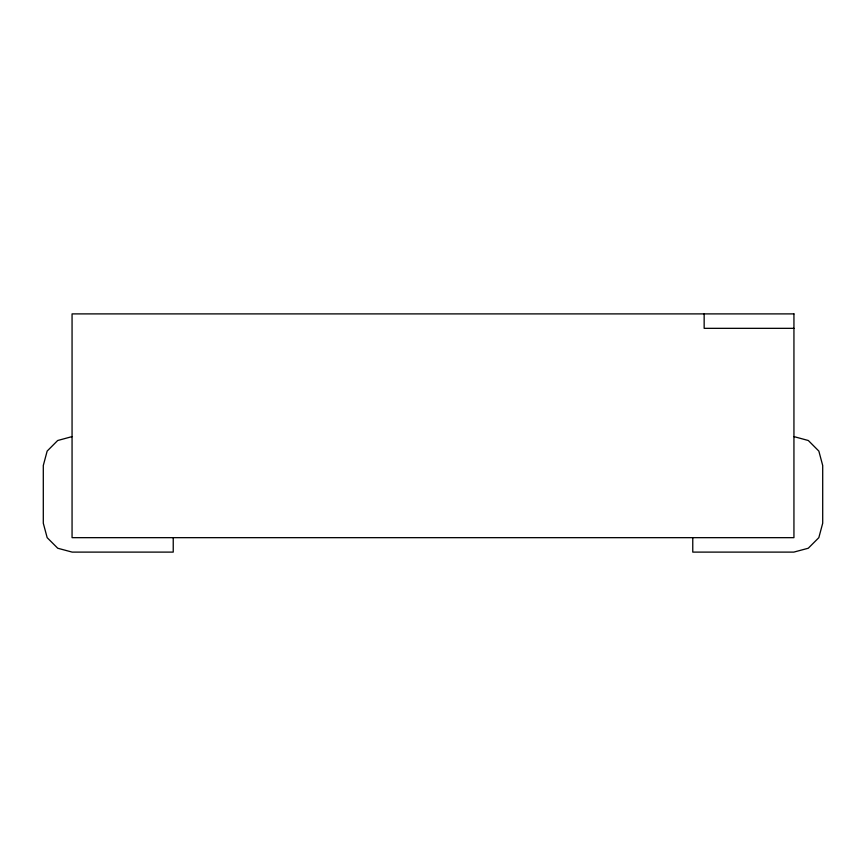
<?xml version="1.0" encoding="UTF-8"?>
<svg xmlns="http://www.w3.org/2000/svg" width="866" height="866" viewBox="0 0 866 866"><rect width="100%" height="100%" fill="white"/><g stroke="black" fill="none" stroke-linecap="round" stroke-linejoin="round"><path stroke-width="1.3" d="M72.062 436.605L57.676 440.513L47.154 451.078L43.3 465.486L43.3 523.237L47.165 537.667L57.741 548.243L72.17 552.107L173.232 552.107L173.232 537.667M793.938 328.333L704.155 328.333L704.155 313.893M793.938 436.605L808.324 440.513L818.846 451.078L822.7 465.486L822.7 523.237L818.835 537.667L808.259 548.243L793.83 552.107L692.768 552.107L692.768 537.667M793.938 313.893L72.062 313.893L72.062 537.667L793.938 537.667L793.938 313.893"/></g></svg>
